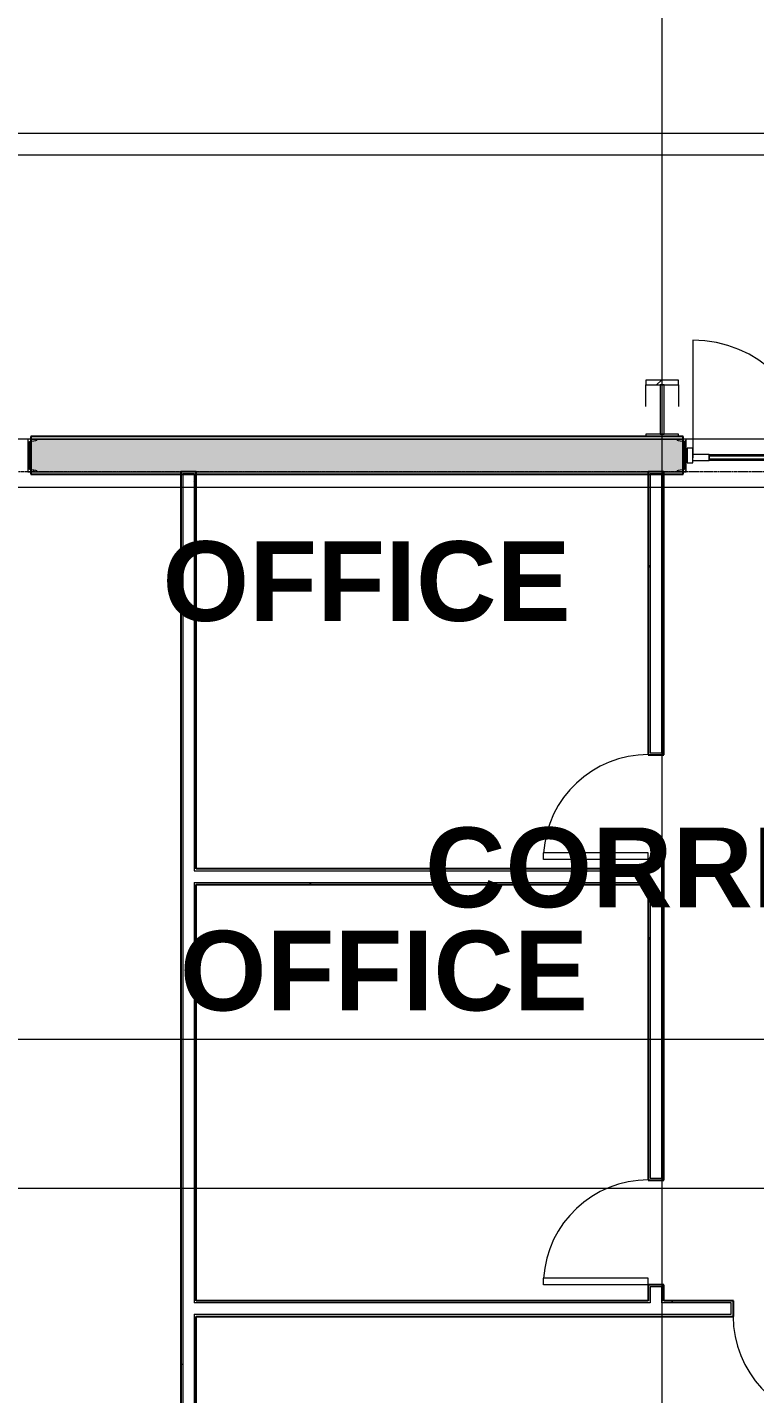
# Model space of a CAD drawing. Header units: inches. Extents: x 25557 to 33164, y -23509 to -20035.
# Drawn here: x 30850.7 to 31073, y -22651.3 to -22233.7 of the extents above; entities that cross this region are included whole.
import ezdxf

# ---------------------------------------------------------------- set-up
doc = ezdxf.new("R2010")
doc.units = ezdxf.units.IN
doc.header["$MEASUREMENT"] = 0
doc.linetypes.add('Grid Line 1_2_', pattern=[0.875, 0.5, -0.125, 0.125, -0.125])
for name, color, linetype, lineweight in [('A-DOOR', 31, 'Continuous', 9), ('A-FLOR', 192, 'Continuous', 9), ('A-GLAZ-CWMG', 51, 'Continuous', 9), ('A-WALL', 113, 'Continuous', 25), ('A-WALL-PATT', 111, 'Continuous', 25), ('G-ANNO-SYMB', 111, 'Continuous', 9), ('I-WALL', 2, 'Continuous', 9), ('L-SITE-WALL', 31, 'Continuous', 9), ('M-AREA-IDEN', 171, 'Continuous', 9), ('S-BEAM', 12, 'Continuous', 9), ('S-COLS', 52, 'Continuous', 9), ('S-GRID', 1, 'Continuous', 9)]:
    doc.layers.add(name, color=color, linetype=linetype, lineweight=lineweight)
doc.styles.add('Arial_B', font='arialbd.ttf', dxfattribs={"height": 24.354149})
pattern_1 = [(0, (5932.319, 0), (61.44, 15.36), [2.534, -43.546, 2.534, -43.546, -245.76]), (0, (5932.319, 0), (61.44, 15.36), [-92.16, 2.534, -89.626, 2.534, -43.546, -107.52]), (0, (5932.319, 0), (61.44, 15.36), [-230.4, 2.534, -28.186, 2.534, -74.266]), (120, (5955.359, 7.68), (-44.02215, 45.528601), [2.534, -43.546, 2.534, -43.546, -245.76]), (120, (5955.359, 7.68), (-44.02215, 45.528601), [-92.16, 2.534, -89.626, 2.534, -43.546, -107.52]), (120, (5955.359, 7.68), (-44.02215, 45.528601), [-230.4, 2.534, -28.186, 2.534, -74.266]), (240, (5963.039, 38.4), (-17.41785, -60.888601), [2.534, -43.546, 2.534, -43.546, -245.76]), (240, (5963.039, 38.4), (-17.41785, -60.888601), [-92.16, 2.534, -89.626, 2.534, -43.546, -107.52]), (240, (5963.039, 38.4), (-17.41785, -60.888601), [-230.4, 2.534, -28.186, 2.534, -74.266])]
pattern_2 = [(225, (31044.71, -22360.053), (19.00703, -19.00703), []), (225, (31044.71, -22388.853), (19.00703, -19.00703), [])]
pattern_3 = [(45, (5932.32, 0), (-19.00703, 19.00703), []), (45, (5932.32, 28.8), (-19.00703, 19.00703), [])]

# ---------------------------------------------------------------- blocks, each defined once
blk = doc.blocks.new('Single-Flush - 32_ x 84_-1272610-Overall Floor Plan')
at = {"layer": 'A-DOOR', "lineweight": 13}
for p, q in [((14, -2.37), (14, -34.38)), ((16, -2.37), (14, -2.37)), ((16, -2.37), (16, -34.38)), ((16, -34.38), (14, -34.38))]:
    blk.add_line(p, q, dxfattribs=at)
at = {"layer": 'A-DOOR'}
blk.add_arc((16, -2.37), 32.07, 180, 266.4241, dxfattribs=at)
blk = doc.blocks.new('Single-Flush - 32_ x 84_-460923-Overall Floor Plan')
at = {"layer": 'A-DOOR', "lineweight": 13}
for p, q in [((14, -2.37), (14, -34.38)), ((16, -2.37), (14, -2.37)), ((16, -2.37), (16, -34.38)), ((16, -34.38), (14, -34.38))]:
    blk.add_line(p, q, dxfattribs=at)
at = {"layer": 'A-DOOR'}
blk.add_arc((16, -2.37), 32.07, 180, 266.4241, dxfattribs=at)
blk = doc.blocks.new('columns and girder2 - one-V26-Overall Floor Plan')
at = {"layer": 'S-BEAM'}
h = blk.add_hatch(dxfattribs=at)
h.set_pattern_fill('FP_25', color=256, style=0, pattern_type=2)
h.set_pattern_definition(pattern_2)
h.paths.add_polyline_path([(0, -1.25), (-5, -1.25), (-5, -2), (5, -2), (5, -1.25)], flags=0)
h.paths.add_polyline_path([(5, -17.03), (-5, -17.03), (-5, -18.55), (5, -18.55)], flags=0)
h.paths.add_polyline_path([(-5, -1204.89), (-5, -1206.4), (5, -1206.4), (5, -1204.89)], flags=0)
h.paths.add_polyline_path([(-5, -1224.25), (-5, -1225), (5, -1225), (5, -1224.25)], flags=0)
h = blk.add_hatch(dxfattribs=at)
h.set_pattern_fill('FP_25', color=256, style=0, pattern_type=2)
h.set_pattern_definition(pattern_2)
h.paths.add_polyline_path([(-0.63, -2), (-0.63, -17.03), (0.62, -17.03), (0.62, -2)], flags=0)
h.paths.add_polyline_path([(0.62, -1206.4), (-0.63, -1206.4), (-0.63, -1224.25), (0.62, -1224.25)], flags=0)
at = {"layer": 'S-BEAM', "lineweight": 15}
for p, q in [((-5, -1.24), (-5, -2)), ((-5, -2), (5, -2)), ((0.62, -2), (-0.63, -2)), ((-0.63, -2), (-0.63, -17.03)), ((0.62, -17.03), (0.62, -2)), ((5, -2), (5, -1.25)), ((5, -17.03), (-5, -17.03)), ((-5, -17.03), (-5, -18.55)), ((-5, -18.55), (5, -18.55)), ((-0.63, -17.03), (0.62, -17.03)), ((5, -18.55), (5, -17.03))]:
    blk.add_line(p, q, dxfattribs=at)
at = {"layer": 'S-BEAM'}
for p, q in [((-5, -17.03), (-5, -10.42)), ((5, -10.42), (5, -17.03))]:
    blk.add_line(p, q, dxfattribs=at)
blk = doc.blocks.new('Door_Single_Storefront - one-1317095-Overall Floor Plan')
at = {"layer": 'A-DOOR'}
for p, q in [((-18, 36), (-18, 0)), ((-13, 1), (-18, 1)), ((-13, -0.75), (-13, 1)), ((-13, 1), (13, 1)), ((13, 0.5), (-13, 0.5)), ((-13, 0.5), (-13, -0.25)), ((18, 1), (13, 1)), ((13, 1), (13, -0.75)), ((13, -0.25), (13, 0.5)), ((18, -0.75), (18, 1)), ((-18, -0.75), (-13, -0.75)), ((-13, -0.25), (13, -0.25)), ((13, -0.75), (-13, -0.75)), ((13, -0.75), (18, -0.75))]:
    blk.add_line(p, q, dxfattribs=at)
blk.add_arc((-18, 0), 36, 360, 90, dxfattribs=at)
blk = doc.blocks.new('Rectangular Mullion - Interior 1_75_ x 4_5_-1317097-Overall Floor Plan')
at = {"layer": 'A-GLAZ-CWMG', "lineweight": 13}
for p, q in [((0, 1.5), (-1.75, 1.5)), ((-1.75, 1.5), (-1.75, -3)), ((0, -3), (0, 1.5)), ((-1.75, -3), (0, -3))]:
    blk.add_line(p, q, dxfattribs=at)

msp = doc.modelspace()

# ---------------------------------------------------------------- hatches: boundary and pattern name
at = {"layer": 'A-WALL-PATT', "lineweight": 9}
h = msp.add_hatch(dxfattribs=at)
h.set_pattern_fill('FP_16', color=256, style=0, pattern_type=2)
h.set_pattern_definition([(161.57, (5933.279, 0.96), (-7.6802237, -0.0009796), [0, -54.643, 6.067, 0]), (18.43, (5931.359, 0.96), (-7.6802237, 0.0009796), [0, -54.643, 6.067, 0]), (108.43, (5933.279, 0.96), (3.8382953, -19.20136532), [18.211, -42.499]), (71.57, (5931.359, 0.96), (3.8382953, 19.20136532), [18.211, -42.499])])
h.paths.add_polyline_path([(31671.83, -22369.55), (31671.83, -22359.55), (31495.08, -22359.55), (31495.08, -22369.55)], flags=0)
h.paths.add_polyline_path([(31414.58, -22369.55), (31414.58, -22359.55), (31093.08, -22359.55), (31093.08, -22369.55), (31328.63, -22369.55)], flags=0)
h.paths.add_polyline_path([(31051.08, -22369.55), (31051.08, -22359.55), (30851.83, -22359.55), (30851.83, -22369.55), (30913.92, -22369.55)], flags=0)
h.paths.add_polyline_path([(30775.21, -22369.55), (30775.21, -22359.55), (30562.33, -22359.55), (30562.33, -22369.55), (30741.13, -22369.55)], flags=0)
h.paths.add_polyline_path([(28731.71, -22369.55), (28731.71, -22359.55), (28703.71, -22359.55), (28703.71, -22369.55)], flags=0)
h = msp.add_hatch(dxfattribs=at)
h.set_pattern_fill('FP_15', color=256, style=0, pattern_type=2)
h.set_pattern_definition(pattern_1)
h.paths.add_polyline_path([(30897.58, -22787.3), (30898.21, -22787.3), (30898.21, -22370.18), (30901.71, -22370.18), (30901.71, -22369.55), (30897.58, -22369.55), (30897.58, -22786.55)], flags=0)
h = msp.add_hatch(dxfattribs=at)
h.set_pattern_fill('FP_15', color=256, style=0, pattern_type=2)
h.set_pattern_definition(pattern_1)
h.paths.add_polyline_path([(30902.33, -22787.3), (30902.33, -22627.05), (30901.71, -22627.05), (30901.71, -22787.3)], flags=0)
h.paths.add_polyline_path([(30901.71, -22623.55), (30902.33, -22623.55), (30902.33, -22495.05), (30901.71, -22495.05)], flags=0)
h.paths.add_polyline_path([(30902.33, -22491.55), (30902.33, -22369.55), (30901.71, -22369.55), (30901.71, -22491.55)], flags=0)
h = msp.add_hatch(dxfattribs=at)
h.set_pattern_fill('FP_15', color=256, style=0, pattern_type=2)
h.set_pattern_definition(pattern_1)
h.paths.add_polyline_path([(31040.46, -22622.93), (31041.08, -22622.93), (31041.08, -22618.68), (31042.83, -22618.68), (31042.83, -22618.05), (31040.46, -22618.05)], flags=0)
h.paths.add_polyline_path([(31040.46, -22586.05), (31042.83, -22586.05), (31042.83, -22585.43), (31041.08, -22585.43), (31041.08, -22495.05), (31040.46, -22495.05), (31040.46, -22569.08)], flags=0)
h.paths.add_polyline_path([(31040.46, -22491.55), (31041.08, -22491.55), (31041.08, -22488.68), (31042.83, -22488.68), (31042.83, -22488.05), (31040.46, -22488.05), (31040.46, -22490.93)], flags=0)
h.paths.add_polyline_path([(31042.83, -22456.05), (31042.83, -22455.43), (31041.08, -22455.43), (31041.08, -22369.55), (31040.46, -22369.55), (31040.46, -22456.05)], flags=0)
h = msp.add_hatch(dxfattribs=at)
h.set_pattern_fill('FP_15', color=256, style=0, pattern_type=2)
h.set_pattern_definition(pattern_1)
h.paths.add_polyline_path([(30902.33, -22491.55), (31040.46, -22491.55), (31040.46, -22490.93), (30902.33, -22490.93)], flags=0)
h = msp.add_hatch(dxfattribs=at)
h.set_pattern_fill('FP_15', color=256, style=0, pattern_type=2)
h.set_pattern_definition(pattern_1)
h.paths.add_polyline_path([(30902.33, -22495.68), (31040.46, -22495.68), (31040.46, -22495.05), (30902.33, -22495.05)], flags=0)
h = msp.add_hatch(dxfattribs=at)
h.set_pattern_fill('FP_15', color=256, style=0, pattern_type=2)
h.set_pattern_definition(pattern_1)
h.paths.add_polyline_path([(31065.83, -22625.3), (31066.46, -22625.3), (31066.46, -22622.93), (31044.58, -22622.93), (31044.58, -22623.55), (31065.83, -22623.55)], flags=0)
h.paths.add_polyline_path([(31099.08, -22625.3), (31099.08, -22623.55), (31102.08, -22623.55), (31102.08, -22622.93), (31098.46, -22622.93), (31098.46, -22625.3)], flags=0)
h.paths.add_polyline_path([(30902.33, -22623.55), (31041.08, -22623.55), (31041.08, -22622.93), (30902.33, -22622.93)], flags=0)
at = {"layer": 'S-COLS'}
h = msp.add_hatch(dxfattribs=at)
h.set_pattern_fill('FP_13', color=256, style=0, pattern_type=2)
h.set_pattern_definition(pattern_3)
h.paths.add_polyline_path([(30853.72, -22369.55), (30853.6, -22369.24), (30853.29, -22369.12), (30851.36, -22368.81), (30851.36, -22360.29), (30853.6, -22359.86), (30853.72, -22359.55), (30850.83, -22359.55), (30850.83, -22369.55)], flags=0)
h = msp.add_hatch(dxfattribs=at)
h.set_pattern_fill('FP_13', color=256, style=0, pattern_type=2)
h.set_pattern_definition(pattern_3)
h.paths.add_polyline_path([(31052.08, -22369.55), (31052.08, -22359.55), (31049.19, -22359.55), (31049.32, -22359.86), (31049.63, -22359.99), (31051.56, -22360.29), (31051.56, -22368.81), (31049.32, -22369.24), (31049.19, -22369.55)], flags=0)

# ---------------------------------------------------------------- linework, layer by layer
at = {"layer": 'A-FLOR'}
msp.add_line((30535.71, -22266.05), (31942.96, -22266.05), dxfattribs=at)
at = {"layer": 'A-WALL', "lineweight": 9}
for p, q in [((30851.83, -22359.55), (31051.08, -22359.55)), ((30851.83, -22369.55), (31051.08, -22369.55)), ((30901.71, -22370.18), (30898.21, -22370.18)), ((30898.21, -22370.18), (30898.21, -22787.3)), ((30901.71, -22370.18), (30901.71, -22491.55)), ((31044.58, -22370.18), (31041.08, -22370.18)), ((31041.08, -22370.18), (31041.08, -22455.43)), ((31044.58, -22455.43), (31044.58, -22370.18)), ((31041.08, -22455.43), (31044.58, -22455.43)), ((30901.71, -22491.55), (31041.08, -22491.55)), ((31041.08, -22488.68), (31041.08, -22491.55)), ((31044.58, -22488.68), (31041.08, -22488.68)), ((31044.58, -22585.43), (31044.58, -22488.68)), ((30901.71, -22495.05), (30901.71, -22623.55)), ((30901.71, -22495.05), (31041.08, -22495.05)), ((31041.08, -22495.05), (31041.08, -22585.43)), ((31041.08, -22585.43), (31044.58, -22585.43)), ((31041.08, -22618.68), (31041.08, -22623.55)), ((31044.58, -22618.68), (31041.08, -22618.68)), ((31044.58, -22623.55), (31044.58, -22618.68)), ((31041.08, -22623.55), (30901.71, -22623.55)), ((31065.83, -22623.55), (31044.58, -22623.55)), ((31065.83, -22627.05), (31065.83, -22623.55)), ((30901.71, -22627.05), (30901.71, -22787.3)), ((30901.71, -22627.05), (31065.83, -22627.05))]:
    msp.add_line(p, q, dxfattribs=at)
at = {"layer": 'G-ANNO-SYMB'}
for p, q in [((32246.95, -22272.83), (27936.21, -22272.83)), ((32245.84, -22374.36), (27929.61, -22374.36)), ((32242.21, -22588.63), (27925.98, -22588.63))]:
    msp.add_line(p, q, dxfattribs=at)
at = {"layer": 'I-WALL', "lineweight": 25}
for p, q in [((30902.33, -22369.55), (30897.58, -22369.55)), ((30897.58, -22369.55), (30897.58, -22786.55)), ((30902.33, -22490.93), (30902.33, -22369.55)), ((31045.21, -22369.55), (31040.46, -22369.55)), ((31040.46, -22369.55), (31040.46, -22456.05)), ((31045.21, -22456.05), (31045.21, -22369.55)), ((31040.46, -22456.05), (31045.21, -22456.05)), ((31040.46, -22490.93), (30902.33, -22490.93)), ((31045.21, -22488.05), (31040.46, -22488.05)), ((31040.46, -22488.05), (31040.46, -22490.93)), ((31045.21, -22586.05), (31045.21, -22488.05)), ((30902.33, -22622.93), (30902.33, -22495.68)), ((30902.33, -22495.68), (31040.46, -22495.68)), ((31040.46, -22495.68), (31040.46, -22586.05)), ((31040.46, -22586.05), (31045.21, -22586.05)), ((31045.21, -22618.05), (31040.46, -22618.05)), ((31040.46, -22618.05), (31040.46, -22622.93)), ((31045.21, -22622.93), (31045.21, -22618.05)), ((31040.46, -22622.93), (30902.33, -22622.93)), ((31066.46, -22622.93), (31045.21, -22622.93)), ((31066.46, -22627.68), (31066.46, -22622.93)), ((30902.33, -22786.55), (30902.33, -22627.68)), ((30902.33, -22627.68), (31066.46, -22627.68))]:
    msp.add_line(p, q, dxfattribs=at)
at = {"layer": 'L-SITE-WALL', "lineweight": 25}
for p, q in [((31051.08, -22358.8), (30851.83, -22358.8)), ((30851.83, -22358.8), (30851.83, -22370.3)), ((31051.08, -22370.3), (31051.08, -22358.8)), ((30851.83, -22370.3), (31051.08, -22370.3))]:
    msp.add_line(p, q, dxfattribs=at)
at = {"layer": 'S-COLS', "lineweight": 15}
for p, q in [((30853.72, -22359.55), (30850.83, -22359.55)), ((30850.83, -22359.55), (30850.83, -22369.55)), ((30851.36, -22360.29), (30853.29, -22359.99)), ((30851.36, -22368.81), (30851.36, -22360.29)), ((31052.08, -22359.55), (31049.19, -22359.55)), ((31049.63, -22359.99), (31051.56, -22360.29)), ((31051.56, -22360.29), (31051.56, -22368.81)), ((31052.08, -22369.55), (31052.08, -22359.55)), ((30850.83, -22369.55), (30853.72, -22369.55)), ((30853.29, -22369.12), (30851.36, -22368.81)), ((31049.19, -22369.55), (31052.08, -22369.55)), ((31051.56, -22368.81), (31049.63, -22369.12))]:
    msp.add_line(p, q, dxfattribs=at)
for centre, start, end in [((30853.29, -22359.55), 270, 0), ((31049.63, -22359.55), 180, 270), ((30853.29, -22369.55), 0, 90), ((31049.63, -22369.55), 90, 180)]:
    msp.add_arc(centre, 0.436, start, end, dxfattribs=at)
at = {"layer": 'S-GRID', "linetype": 'Grid Line 1_2_'}
for p, q in [((31044.71, -23095.8), (31044.71, -20550.05)), ((31044.71, -23413.24), (31044.71, -20902.43)), ((32651.38, -22359.55), (28585.83, -22359.55)), ((33029.79, -22359.55), (28669.83, -22359.55)), ((32933.79, -22369.55), (28669.83, -22369.55)), ((32359.66, -22543.05), (27403.68, -22543.05)), ((32651.38, -22543.05), (27722.53, -22543.05))]:
    msp.add_line(p, q, dxfattribs=at)

# ---------------------------------------------------------------- block references
at = {"layer": 'A-DOOR'}
for name, p in [('Door_Single_Storefront - one-1317095-Overall Floor Plan', (31072.08, -22365.3)), ('Single-Flush - 32_ x 84_-1272610-Overall Floor Plan', (31082.46, -22625.3))]:
    msp.add_blockref(name, p, dxfattribs=at)
at = {"layer": 'A-DOOR', "rotation": 270}
for p in [(31042.83, -22472.05), (31042.83, -22602.05)]:
    msp.add_blockref('Single-Flush - 32_ x 84_-460923-Overall Floor Plan', p, dxfattribs=at)
at = {"layer": 'A-GLAZ-CWMG', "rotation": 180}
msp.add_blockref('Rectangular Mullion - Interior 1_75_ x 4_5_-1317097-Overall Floor Plan', (31052.33, -22365.3), dxfattribs=at)
at = {"layer": 'S-BEAM', "rotation": 180}
msp.add_blockref('columns and girder2 - one-V26-Overall Floor Plan', (31044.71, -22360.05), dxfattribs=at)

# ---------------------------------------------------------------- texts
at = {"layer": 'M-AREA-IDEN', "char_height": 24.354, "attachment_point": 2, "line_spacing_factor": 0.938532, "style": 'Arial_B'}
for s, insert, width in [('OFFICE', (30954.39, -22390.78), 144.864), ('CORRIDOR', (31064.86, -22478.27), 215.136), ('OFFICE', (30959.7, -22509.84), 144.864)]:
    msp.add_mtext(s, dxfattribs=dict(at, insert=insert, width=width))

doc.saveas('drawing.dxf')
